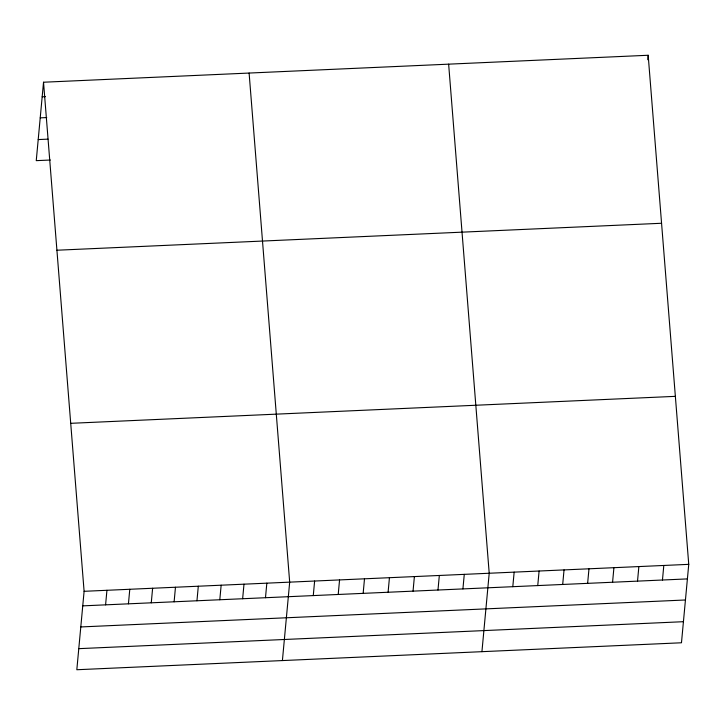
<?xml version="1.0" encoding="UTF-8"?>
<svg xmlns="http://www.w3.org/2000/svg" width="725" height="725" viewBox="0 0 725 725"><rect width="100%" height="100%" fill="white"/><g stroke="black" fill="none" stroke-linecap="round" stroke-linejoin="round"><path stroke-width="1.09" d="M43.527 82.224L84.1 591.31L76.823 669.737L681.473 642.776L688.75 564.349L648.177 55.263L43.527 82.224L36.25 160.651L50.388 160.026M105.587 604.849L106.938 590.295M128.434 603.834L129.784 589.28M151.271 602.81L152.622 588.256M174.118 601.795L175.468 587.241M196.955 600.771L198.306 586.217M219.802 599.756L221.152 585.202M242.639 598.732L243.99 584.178M265.486 597.717L266.836 583.163M282.406 660.566L289.683 582.148L249.11 73.062M313.272 595.588L314.623 581.033M338.212 594.473L339.563 579.918M363.153 593.358L364.503 578.804M388.093 592.252L389.443 577.698M413.042 591.138L414.392 576.583M437.982 590.023L439.332 575.469M462.922 588.908L464.272 574.354M481.935 651.666L489.212 573.248L448.639 64.162M512.802 586.688L514.152 572.134M537.751 585.573L539.101 571.019M562.691 584.459L564.041 569.913M587.631 583.353L588.981 568.799M647.76 59.74L648.177 55.263M612.571 582.238L613.921 567.684M637.52 581.124L638.87 566.569M662.46 580.018L663.81 565.464M42.177 96.778L45.439 96.633M40.219 117.858L46.744 117.568M38.207 139.572L47.995 139.137M56.912 250.225L661.572 223.264M70.706 423.318L675.365 396.348M84.1 591.31L688.75 564.349M82.75 605.864L687.4 578.903M80.792 626.944L685.442 599.983M78.78 648.658L683.43 621.697"/></g></svg>
